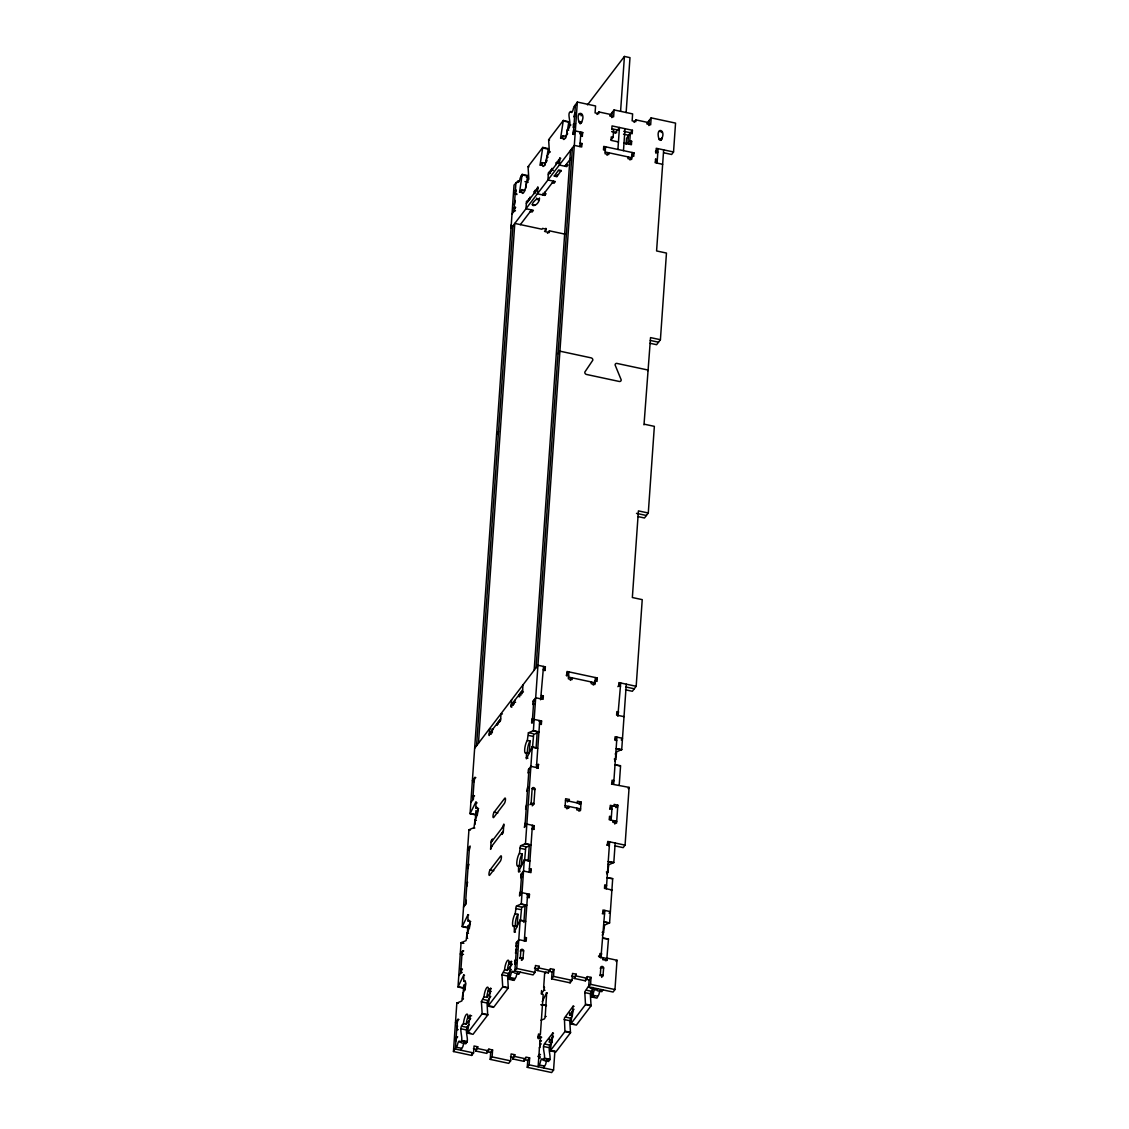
<?xml version="1.0" encoding="UTF-8"?>
<svg xmlns="http://www.w3.org/2000/svg" width="1129" height="1129" viewBox="0 0 1129 1129"><rect width="100%" height="100%" fill="white"/><g stroke="black" fill="none" stroke-linecap="round" stroke-linejoin="round"><path stroke-width="1.5" d="M511.324 969.416L507.57 975.329L508.29 987.974L493.599 1007.35L488.038 1006.165L490.678 988.27L488.448 990.937A6.873 1.778 -77.9 0 0 486.655 987.776A6.873 1.778 -77.9 0 0 484.016 996.752L481.391 1001.465L482.168 1013.743L467.477 1033.12L473.037 1034.319L487.714 1015.056L487.008 1002.298L490.762 996.385M552.73 1037.48A6.873 1.778 -77.9 0 0 551.785 1042.631C545.307 1046.908 553.577 1059.679 548.073 1061.119A3.923 1.016 -77.9 0 0 547.96 1060.441M469.96 923.212L467.731 927.855L462.17 926.655L468.944 829.787L473.997 827.642L474.999 820.063A6.873 1.778 -77.9 0 0 477.638 811.102A6.873 1.778 -77.9 0 0 475.845 807.941L476.029 801.661L470.073 813.699L475.634 814.898L477.863 810.255M663.767 152.782L671.642 154.475L673.533 151.978L675.551 123.103L651.151 117.868L650.671 124.811L646.959 124.007L647.086 122.285L635.966 119.9L635.853 121.636L632.141 120.831L632.621 113.902L614.091 109.936L613.611 116.866L609.9 116.075L610.027 114.339L598.906 111.954L598.779 113.69L595.082 112.9L595.562 105.971L577.342 102.062L533.382 730.703L528.33 732.848L527.342 740.426A6.873 1.778 -77.9 0 0 524.689 749.402A6.873 1.778 -77.9 0 0 526.481 752.563L526.41 758.843L532.253 746.791L537.63 748.287M554.889 1051.099L553.563 1070.066L551.658 1072.55L527.257 1067.328L529.162 1064.83L529.642 1057.901L525.945 1057.111L523.912 1061.331L512.806 1058.946L514.824 1054.726L511.112 1053.936L510.633 1060.865L508.727 1063.349L490.198 1059.383L492.103 1056.899L492.583 1049.97L488.871 1049.166L486.853 1053.399L475.732 1051.014L477.765 1046.795L474.053 1045.99L473.573 1052.934L471.668 1055.417L453.449 1051.522L457.358 1045.341A3.923 1.016 -77.9 0 1 458.713 1041.46A3.923 1.016 -77.9 0 1 459.743 1042.208C465.388 1040.783 456.92 1027.997 463.454 1023.707A6.873 1.778 -77.9 0 1 466.094 1014.731A6.873 1.778 -77.9 0 1 467.886 1017.892L470.666 1018.499L466.235 1024.299L463.454 1023.707M465.19 1042.716A3.923 1.016 -77.9 0 1 465.303 1043.394C471.019 1041.841 462.382 1028.971 469.17 1024.695M546.182 161.348L548.313 148.605L542.753 147.419L528.062 166.669L528.824 179.074L526.213 183.801A6.873 1.778 -77.9 0 1 523.574 192.763A6.873 1.778 -77.9 0 1 521.781 189.601L519.552 192.269L522.191 174.374L527.737 175.574L525.62 188.317M482.168 1013.87L487.714 1015.056M566.744 134.393L568.861 121.777L563.315 120.45L548.623 139.714L549.4 152.105L546.775 156.832A6.873 1.778 -77.9 0 1 544.136 165.808A6.873 1.778 -77.9 0 1 542.343 162.647L540.029 165.215L542.753 147.419M488.038 1006.165L502.73 986.901L501.953 974.51L504.578 969.783A6.873 1.778 -77.9 0 1 507.217 960.807A6.873 1.778 -77.9 0 1 509.01 963.968L511.79 964.575A6.873 1.778 -77.9 0 0 511.832 963.616M508.29 988.101L502.73 986.901M540.481 1054.571L539.563 1054.373L538.688 1058.663L538.11 1066.75L540.128 1063.066A3.923 1.016 -77.9 0 1 541.483 1059.185A3.923 1.016 -77.9 0 1 542.513 1059.933C547.523 1058.847 541.384 1048.672 544.319 1043.93L552.885 1032.964L550.246 1050.845L555.807 1052.045L570.498 1032.781L569.722 1020.39L572.347 1015.663A6.873 1.778 -77.9 0 1 572.953 1011.81M549.922 1059.75L544.361 1058.55M550.246 1050.845L564.937 1031.596L564.401 1018.062L573.123 1006.179L570.808 1023.89L576.369 1025.076L591.06 1005.826L590.284 993.421L592.908 988.708A6.873 1.778 -77.9 0 1 593.035 987.466M570.808 1023.89L585.499 1004.627L584.78 991.869L589.564 984.601M511.254 224.784L511 228.383L574.308 145.387L581.717 146.968L581.971 143.51L580.108 143.115M453.449 1051.522L456.836 1003.088L461.874 1000.943L462.876 993.351A6.873 1.778 -77.9 0 0 465.515 984.389A6.873 1.778 -77.9 0 0 463.723 981.228L463.807 974.934L458.007 986.929L461.055 942.743L466.094 940.598L467.096 933.02A6.873 1.778 -77.9 0 0 469.735 924.044A6.873 1.778 -77.9 0 0 467.942 920.897L468.027 914.603L462.227 926.599M470.073 813.699L514.034 185.071L517.788 181.204A3.923 1.016 -77.9 0 0 518.818 181.938A3.923 1.016 -77.9 0 0 520.173 178.072L522.191 174.374M457.358 1020.15L455.34 1049.024L473.573 1052.934M460.646 973.212L462.156 951.549M465.444 904.611L469.481 846.849M472.769 799.925L474.279 778.262M476.551 745.775L512.905 225.899M513.907 211.462L515.939 182.573L516.856 182.771M457.711 1036.845L456.779 1036.648L455.904 1040.938M456.652 1030.255L457.527 1025.951L456.906 1026.783M458.924 1019.515L457.993 1019.318L457.118 1023.608M458.741 975.696L461.281 972.379L461.521 968.922L462.453 969.119M461.916 955.021L462.791 950.717L463.723 950.914M474.561 795.818L473.644 795.62L473.404 799.092L470.864 802.409M475.845 777.627L474.914 777.429L474.039 781.72M512.016 213.945L514.542 210.629L514.796 207.157L515.713 207.355M516.983 194.527L515.12 194.132L515.995 189.827L515.374 190.66L516.292 190.857M478.456 743.277L514.796 223.415L541.976 229.229L542.612 228.397L546.323 229.187L544.545 231.516M462.721 999.49L463.737 984.954M467.039 937.846L467.886 925.681M474.97 824.466L475.944 810.551M465.106 990.048L465.6 983.091M469.424 928.405L469.791 923.183M477.355 815.011L477.722 809.789M527.61 201.893L527.737 200.158L526.467 201.809L525.987 208.752L533.396 210.333L532.14 211.998L530.277 211.603M491.03 728.911L489.633 728.614L489.153 735.543L490.536 732.156M492.399 732.707L491.468 732.509L491.595 730.773L492.512 730.971M528.668 200.51L530.066 197.109L529.938 198.845M492.865 729.108L491.468 732.509M471.668 1055.417L471.795 1053.682M535.428 191.648L535.541 189.912L534.285 191.577L534.158 193.313L535.09 193.511M498.341 721.911L496.958 725.312L497.085 723.576L498.468 723.872M475.732 1051.014L477.765 1046.795M536.487 190.265L537.87 186.878L537.376 193.807L544.799 195.388L546.055 193.736L544.206 193.341M536.642 198.069L536.571 199.099C526.481 207.411 537.305 207.75 539.352 199.706C538.674 197.448 533.932 199.833 539.352 199.706L539.479 197.97M491.976 845.96L490.579 849.361L491.186 840.696L492.456 839.03L492.329 840.766M543.063 193.257L542.936 194.992L553.492 181.162M544.799 195.388L545.039 191.93M502.095 832.68L501.982 834.416L503.238 832.75L503.844 824.085L502.461 827.486M512.016 706.966L511.098 706.768L511.578 699.839M551.883 170.07L552.01 168.334L550.613 171.735L549.682 171.382L548.412 173.033L547.932 179.977L555.341 181.557L554.085 183.223L552.222 182.827M511.098 706.768L512.481 703.381M545.829 228.298L545.575 231.755L549.287 232.56L549.414 230.824L565.361 234.239M549.682 171.382L549.569 173.118L550.486 173.316M514.344 703.931L513.413 703.734L513.54 701.998L514.471 702.196M513.413 703.734L514.81 700.333M490.198 1059.383L490.678 1052.454L492.583 1049.97M519.834 696.734L518.903 696.537L519.03 694.801L521.09 695.069M556.103 164.538L556.23 162.802L558.418 161.348L559.815 158.102L560.746 158.3M557.486 161.137L557.373 162.872L558.305 163.07M557.204 174.727L556.809 176.66L554.226 176.11L558.516 170.324L561.226 170.394L557.077 176.463L554.297 175.87M522.148 693.686L521.231 693.488L521.344 691.752L522.275 691.964M521.231 693.488L522.487 691.837L522.981 684.894M559.815 158.102L559.335 165.032L566.744 166.612L568.014 164.961L566.151 164.566M525.098 860.256L529.924 860.933L524.308 859.804L521.259 903.99L516.221 906.135L515.219 913.714A6.873 1.778 -77.9 0 0 512.58 922.689A6.873 1.778 -77.9 0 0 514.372 925.851L514.288 932.131L520.144 920.079L525.705 921.264L520.878 920.587M532.253 746.791L525.479 843.659L520.441 845.804L519.439 853.383A6.873 1.778 -77.9 0 0 516.8 862.358A6.873 1.778 -77.9 0 0 518.592 865.506L518.507 871.8L524.308 859.804M534.158 670.231L570.512 150.369M516.786 926.838A6.873 1.778 -77.9 0 0 517.153 926.443L517.999 914.307L515.219 913.714M521.005 866.507A6.873 1.778 -77.9 0 0 521.372 866.112L522.219 853.976L519.439 853.383M528.908 753.551A6.873 1.778 -77.9 0 0 529.261 753.156L530.108 741.019L527.342 740.426M515.713 963.94L514.782 963.743L515.022 960.285L517.054 959.749M516.461 953.257L515.53 953.059L516.405 948.769M516.927 946.61L515.995 946.412L516.235 942.955L518.775 939.638L526.185 941.219L526.424 937.747L524.576 937.352M521.33 891.924L519.763 892.559L519.523 896.017L522.05 892.7L529.473 894.281L529.219 897.753L527.37 897.357M529.374 868.765L531.223 869.161L530.983 872.618L523.574 871.038L521.033 874.354L520.794 877.826L522.36 877.191M532.563 722.927L531.646 722.729L531.886 719.258L533.438 718.637M541.483 695.478L543.345 695.873L543.105 699.331L535.682 697.75L533.156 701.067L532.916 704.538L534.469 703.903M573.715 134.464L572.784 134.266L573.659 129.976M575.522 123.625L573.49 124.162L573.25 127.619L573.885 126.787M516.87 942.122L514.852 970.996L533.071 974.906L534.977 972.422L535.456 965.478L539.168 966.283L537.15 970.503L548.271 972.888L550.289 968.654L553.986 969.458L553.506 976.387L551.601 978.871L570.131 982.837L572.036 980.353L572.516 973.424L576.227 974.214L574.209 978.434L585.33 980.819L587.348 976.599L591.046 977.389L590.566 984.319L588.675 986.817L613.061 992.038L614.966 989.554L617.013 960.257L607.134 958.14L605.553 960.214M520.159 895.184L521.669 873.521M524.957 826.597L528.993 768.835M532.267 721.897L533.791 700.234M536.063 667.747L572.417 147.871M573.419 133.434L575.437 104.56L576.369 104.757M517.534 972.831A3.923 1.016 -77.9 0 0 516.179 976.698L514.161 980.395L508.6 979.196L510.618 975.512A3.923 1.016 -77.9 0 1 511.973 971.632A3.923 1.016 -77.9 0 1 513.003 972.379L516.757 968.513L520.144 920.079M520.356 920.968L521.654 907.575L526.82 905.19L521.259 903.99M524.505 861.498L525.747 847.554L531.039 844.845L525.479 843.659M532.408 748.555L533.65 734.598L538.942 731.888L533.382 730.703M512.806 1058.946L514.824 1054.726M520.328 957.773L520.85 950.336A1.468 1.242 37.3 0 1 522.332 949.334A1.468 1.242 37.3 0 1 523.63 950.928L522.981 958.761L519.848 958.394M532.239 805.852L533.918 803.636L534.934 789.199A1.468 1.242 37.3 0 0 533.636 787.59A1.468 1.242 37.3 0 0 532.154 788.592L531.152 803.044L529.882 804.695M578.81 121.438L581.59 122.031A1.468 1.242 37.3 0 1 580.108 123.033A1.468 1.242 37.3 0 1 578.81 121.438C575.31 109.09 586.727 112.208 581.59 122.031L580.955 122.863M523.884 922.449L525.112 905.063M528.203 860.82L529.289 845.169M536.134 747.426L537.221 731.775M524.336 940.824L527.61 893.886L526.975 894.718M529.134 872.223L532.408 825.299M536.444 767.537L539.733 720.598L539.097 721.431M543.515 666.449L540.608 699.768M579.869 146.572L580.885 132.135L579.614 133.801M524.463 941.106L526.424 937.747M532.309 829.053L534.257 825.694L526.848 824.099L524.322 827.43L525.197 823.126M536.585 767.819L538.547 764.46L536.219 764.686M533.707 829.575L534.257 825.694M537.983 768.341L538.547 764.46M531.646 722.729L534.172 719.413L541.581 720.994L541.341 724.465L539.493 724.07M544.813 670.725L545.378 666.844L537.954 665.249L474.646 748.259M582.169 136.411L582.733 132.53L575.324 130.95L572.784 134.266M523.912 1061.331L524.039 1059.595L527.751 1060.399L529.642 1057.901M527.257 1067.328L527.751 1060.399M537.15 970.503L539.168 966.283M537.968 1037.89L538.519 1034.009L540.382 1034.404L543.176 994.409L541.327 994.014L541.567 990.542M538.35 1038.751L538.575 1035.547M540.128 1047.02A1.468 1.242 37.3 0 0 539.422 1047.98L538.914 1055.629L540.226 1056.8M540.593 1044.706L539.676 1044.508L539.888 1041.333L540.763 1037.043L541.694 1037.241M544.587 987.677L543.656 987.466L544.686 972.746L546.253 972.111M541.228 1043.888L540.311 1043.69L539.422 1047.98M541.525 993.435L544.051 990.105L544.291 986.647L543.656 987.466M566.829 676.088L567.068 672.63M548.271 972.888L548.384 971.152M540.974 1020.193L544.531 1018.852L545.194 1016.975L546.676 992.673L542.273 1001.522M543.811 1065.917L543.67 1067.949L545.688 1064.252A3.923 1.016 -77.9 0 1 547.043 1060.385M551.601 978.871L552.095 971.942L553.986 969.458M611.833 117.628L612.2 112.42M611.226 139.77L613.118 137.286L613.654 129.779L611.791 129.383L612.031 125.912L632.423 130.272L632.184 133.744L630.321 133.349L626.524 138.331L626.101 144.329M569.214 801.223L569.341 799.487L565.629 798.697L565.022 807.362L568.734 808.152L568.847 806.431L566.956 808.914M617.916 149.451L619.454 127.492L615.023 133.307M620.583 111.319L624.422 56.45L629.982 57.635L626.143 112.519M576.877 808.138L576.764 809.874L580.461 810.664L581.068 802.013L577.371 801.209L577.244 802.945M623.476 150.637L625.014 128.692M627.893 143.341L629.799 140.857L631.647 141.252L629.756 143.736L627.893 143.341L628.43 135.833M570.131 982.837L570.258 981.115M591.342 681.972L591.229 683.694L594.927 684.499L595.406 677.555M628.063 156.903L627.95 158.639L631.647 159.429L632.127 152.486M629.799 140.857L630.321 133.349M631.647 141.252L631.407 144.724L623.998 143.129M574.209 978.434L576.227 974.214M568.621 675.34L566.758 674.944L566.998 671.473L597.269 677.964L597.029 681.422L595.181 681.027M605.327 150.27L603.479 149.875L603.719 146.403L633.99 152.895L633.75 156.352L631.887 155.957M585.33 980.819L587.348 976.599M588.675 986.817L589.155 979.887L591.046 977.389M648.893 125.559L649.26 120.366M655.624 151.131L655.554 151.992L658.094 148.675L657.078 163.112M599.372 957.378L599.936 953.497L601.785 953.892L599.88 956.39L598.497 956.08M607.204 845.311L607.769 841.43L625.071 845.141L629.107 787.379L611.495 784.091M611.805 783.667L612.045 780.21L613.908 780.605L612.003 783.089M655.639 159.133L655.229 162.717L662.638 164.298M656.034 153.473L656.245 148.28L673.533 151.978M600.318 974.906L600.84 967.468A1.468 1.242 37.3 0 1 602.322 966.466A1.468 1.242 37.3 0 1 603.62 968.061L602.971 975.893L599.838 975.527M606.344 888.763L609.618 841.839L607.092 845.155M611.142 820.176L612.144 805.725L609.618 809.056M613.668 784.062L616.942 737.138L615.249 739.354M661.665 137.964L661.58 139.163A1.468 1.242 37.3 0 1 660.098 140.165A1.468 1.242 37.3 0 1 658.8 138.571C655.314 126.222 666.717 129.341 661.58 139.163L660.945 139.996M602.251 935.278A6.873 1.778 -77.9 0 1 603.549 932.639L604.551 925.06L609.589 922.915L612.694 878.658L606.95 877.783M606.88 873.874A6.873 1.778 -77.9 0 1 607.769 872.294L608.771 864.715L613.809 862.57L615.178 843.024M614.783 760.918A6.873 1.778 -77.9 0 1 615.672 759.351L616.66 751.759L621.712 749.614L626.285 684.174M602.957 959.904L603.084 958.168M612.991 820.571L612.864 822.307L616.575 823.097L617.831 805.189L614.12 804.398L613.993 806.12M614.783 823.958L615.023 820.698M606.668 960.694L608.475 939.003L602.731 938.114M619.214 785.262L620.583 765.702L614.839 764.827L619.468 765.815M643.996 424.857L650.53 337.599L660.409 339.716L666.463 253.065L656.584 250.948L663.654 149.861M625.508 689.805L632.367 691.273L636.177 686.291L642.232 599.64L632.353 597.523L638.407 510.887L648.286 513.003L654.354 426.353L644.461 424.236M467.477 1033.12L470.101 1015.239L467.886 1017.892M563.315 120.45L560.591 138.246L562.905 135.678L565.685 136.284L567.661 133.702M508.6 979.196L511.239 961.315L509.01 963.968M600.303 990.556A3.923 1.016 -77.9 0 0 598.949 994.423L596.931 998.121L591.37 996.921L592.894 987.748M577.342 102.062L573.433 108.243A3.923 1.016 -77.9 0 1 572.078 112.124A3.923 1.016 -77.9 0 1 571.048 111.376C565.361 112.886 573.871 125.559 567.337 129.877A6.873 1.778 -77.9 0 1 564.698 138.839A6.873 1.778 -77.9 0 1 562.905 135.678M457.951 987L463.511 988.185L465.063 984.982M470.214 813.487L474.9 814.39M591.37 996.921L593.388 993.238A3.923 1.016 -77.9 0 1 594.743 989.357A3.923 1.016 -77.9 0 1 595.773 990.105L597.622 988.736M612.694 878.658L607.868 877.981M608.475 939.003L603.648 938.312M558.022 353.659L559.928 351.175L591.088 357.851A1.962 1.665 37.3 0 1 592.781 360.25L584.85 372.048A1.962 1.665 37.3 0 0 586.53 374.461L619.214 381.461A1.962 1.665 37.3 0 0 621.19 379.824L615.122 365.034A1.962 1.665 37.3 0 1 616.688 363.369L648.258 370.086L647.778 370.707M574.873 112.646L573.998 116.936L574.633 116.104M526.41 177.324L527.737 175.574M578.838 114.833L579.332 114.001M587.489 104.87L624.422 56.45M514.626 201.343L515.247 200.525L514.372 204.815M545.109 165.046A6.873 1.778 -77.9 0 1 545.124 163.239L547.085 160.657M581.153 115.835L582.112 114.593M514.796 207.157L514.161 207.99L515.078 208.188M580.165 123.894L581.59 122.031M526.354 203.545L537.743 188.599M548.299 174.769L559.688 159.838M580.828 135.028L582.733 132.53M597.001 114.452L598.906 111.954M580.066 145.994L581.971 143.51M520.314 224.671L531.547 209.938M564.895 166.217L571.119 158.06M610.295 114.918L614.091 109.936M603.789 149.127L605.553 146.798L605.088 153.742L608.799 154.532L608.912 152.796L607.021 155.294M547.509 233.308L549.414 230.824M634.075 122.384L635.966 119.9M632.423 130.272L628.627 135.254L623.518 134.168M647.354 122.849L651.151 117.868M632.085 155.379L633.99 152.895M629.982 160.008L631.76 157.693L605.2 152.006M661.608 132.559L662.088 131.938L659.308 131.345M660.634 140.405L661.58 139.163L658.8 138.571M655.427 162.139L657.318 159.655L655.469 159.245M496.619 434.171L498.51 431.687M660.409 339.716L656.612 344.698L650.022 343.287M648.286 513.003L644.49 517.985L637.899 516.574M489.266 733.808L500.669 718.877M511.211 705.032L522.614 690.101M518.903 696.537L520.286 693.135L521.217 693.347M543.472 669.328L545.378 666.844M472.374 780.746L474.914 777.429M541.44 698.357L543.345 695.873M473.009 796.453L473.644 795.62M566.179 675.354L568.847 671.868L568.367 678.811L572.078 679.602L572.205 677.866L570.3 680.35M539.69 723.491L541.581 720.994M494.149 812.16L504.691 798.33A2.95 0.762 -77.9 0 1 505.467 799.685A2.95 0.762 -77.9 0 1 504.324 803.523L493.782 817.354A2.95 0.762 -77.9 0 1 493.006 815.999A2.95 0.762 -77.9 0 1 494.149 812.16L497.847 812.951M595.378 680.448L597.269 677.964M467.589 849.347L470.116 846.03L469.241 850.32M593.261 685.077L595.039 682.763L568.48 677.075M528.753 772.292L528.118 773.125L528.358 769.668L530.884 766.337L538.307 767.932M468.21 865.054L468.845 864.221L467.971 868.511M527.723 787.026L526.848 791.316L527.483 790.498M491.073 842.432L503.732 825.821M534.299 790.018L534.934 789.199L532.154 788.592M490.706 847.625L503.365 831.029M466.954 882.963L467.589 882.13L466.714 886.42M526.467 804.935L525.592 809.225L526.227 808.406M617.916 686.672L620.724 682.989L617.831 716.308M465.684 901.154L466.319 900.321L466.079 903.793L463.539 907.109M490.099 869.923L500.655 856.092A2.95 0.762 -77.9 0 1 501.417 857.447A2.95 0.762 -77.9 0 1 500.288 861.286L489.746 875.116A2.95 0.762 -77.9 0 1 488.97 873.761A2.95 0.762 -77.9 0 1 490.099 869.923L493.81 870.713M616.801 714.502L618.706 712.004L616.843 711.609L616.603 715.08L624.012 716.661M567.435 801.985L569.341 799.487M621.232 739.989L622.502 738.324L615.093 736.743L614.853 740.201L616.702 740.596M460.265 954.033L462.791 950.717M579.177 804.497L581.068 802.013M529.318 871.644L531.223 869.161M578.881 811.144L580.574 808.928L565.135 805.626M461.521 968.922L460.886 969.74L461.817 969.938M527.568 896.779L529.473 894.281M628.147 788.621L629.107 787.379M615.926 807.672L617.831 805.189M609.477 819.188L611.382 816.704L609.519 816.309L609.279 819.781L616.702 821.362L615.009 823.577M455.467 1022.634L457.993 1019.318M515.995 946.412L517.562 945.792M515.53 953.059L516.165 952.227M520.215 951.168L520.85 950.336L523.63 950.928M456.779 1036.648L456.158 1037.466L457.076 1037.678M484.016 996.752L486.797 997.344L490.24 992.828M504.578 969.783L507.358 970.375L511.79 964.575M514.782 963.743L516.348 963.122M519.707 958.38L520.342 957.561L523.122 958.154L521.429 960.37M521.683 960.229L523.108 958.366M608.898 845.917L609.378 845.296L607.529 844.901M460.9 1050.21L462.918 1046.527A3.923 1.016 -77.9 0 1 464.273 1042.646M518.62 973.918L520.413 972.196M625.071 845.141L623.166 847.625L615.051 845.889M604.678 887.789L606.583 885.305L604.735 884.896L604.481 888.368L611.904 889.962L611.269 890.781M487.291 1051.24L488.871 1049.166M602.293 913.742L604.819 910.426L600.91 958.182M609.124 913.276L609.745 912.444M538.477 1036.902L540.382 1034.404M540.142 1037.876L540.763 1037.043M539.676 1044.508L540.311 1043.69M605.412 960.765L607.106 958.549L599.697 956.969M600.205 968.301L600.84 967.468L603.62 968.061M537.87 1056.589L539.563 1054.373M553.436 1036.224L549.004 1042.025L551.785 1042.631M572.347 1015.663L569.566 1015.07L573.998 1009.255M601.672 977.361L603.112 975.287L600.332 974.694M616.067 961.499L617.013 960.257M601.221 990.613A3.923 1.016 -77.9 0 1 601.334 991.304L603.182 989.921M490.339 988.439L491.27 988.637M615.982 748.598L621.712 749.614M574.111 106.309L575.028 106.507M579.318 114.212L582.098 114.805M611.833 128.762L618.636 130.216M623.73 131.317L630.518 132.77M563.258 120.986L567.887 121.974M611.636 131.613L616.73 132.714M573.49 124.162L574.421 124.359M569.99 124.825L570.921 125.023M613.118 137.286L611.269 136.891L611.029 140.349L618.438 141.944M567.337 129.877L568.72 130.174M580.645 135.607L582.493 136.002M655.991 151.738L657.854 152.133M561.423 137.47L562.341 137.667M561 138.175L561.932 138.373M548.623 139.714L549.555 139.911M542.682 147.955L547.325 148.943M549.428 151.78L550.359 151.978M546.775 156.832L548.158 157.129M558.545 159.754L559.476 159.951M556.23 162.802L557.147 162.999M542.343 162.647L545.124 163.239M540.862 164.425L541.779 164.622M540.438 165.13L541.37 165.328M558.516 170.324L561.296 170.931M550.74 169.999L553.281 170.366M528.062 166.669L528.993 166.88M548.412 173.033L549.343 173.245M522.12 174.91L526.763 175.898M520.85 176.124L521.781 176.336M524.971 181.614L528.146 182.291M518.197 181.021L519.128 181.219M536.6 188.529L537.531 188.726M534.285 191.577L535.202 191.775M521.781 189.601L524.562 190.208A6.873 1.778 -77.9 0 0 524.519 191.168M520.286 191.394L521.217 191.591M519.876 192.099L520.808 192.297M515.755 193.299L516.687 193.496M528.795 198.775L529.713 198.972M526.467 201.809L527.398 202.006M532.352 204.631L535.132 205.238M514.542 210.629L515.473 210.827M650.276 340.436L658.503 342.2M636.502 513.37L646.395 515.487M636.177 686.291L618.875 682.593L618.636 686.051L620.484 686.446M625.692 686.94L634.272 688.775M543.275 669.906L545.124 670.316M522.487 691.837L523.419 692.035M533.156 701.067L534.088 701.264M514.683 702.069L515.614 702.266M512.368 705.117L513.286 705.315M531.886 719.258L532.803 719.455M502.419 713.965L501.036 713.669L500.542 720.612L499.272 722.264L499.399 720.528L500.33 720.725M534.13 731.07L538.759 732.058M616.9 748.795L621.543 749.783M528.457 732.665L533.086 733.652M528.626 735.431L533.255 736.418M615.107 753.946L616.025 754.144M614.275 759.055L615.672 759.351M490.409 733.892L491.341 734.09M532.069 747.102L536.698 748.09M526.481 752.563L529.261 753.156M526.128 757.757L527.977 758.152M617.704 806.925L610.295 805.33L610.055 808.801L611.904 809.197M565.502 800.433L580.941 803.735M476.212 802.733L477.13 802.931M475.845 807.941L478.625 808.533M532.168 828.757L534.017 829.152M474.999 820.063L476.382 820.36M473.884 827.825L474.801 828.023M468.944 829.787L470.341 830.083M613.809 862.57L608.122 861.526L612.708 862.542M525.31 843.829L529.938 844.817M521.485 845.819L526.114 846.806M607.952 864.334L608.884 864.532M519.806 848.189L524.435 849.177M606.372 871.997L607.769 872.294M518.592 865.506L521.372 866.112M519.157 870.911L520.074 871.108M518.733 871.616L519.665 871.814M521.033 874.354L521.965 874.552M610.38 911.611L602.971 910.03L602.731 913.488L604.579 913.897M519.763 892.559L520.695 892.757M609.589 922.915L603.902 921.857L608.489 922.873M521.09 904.16L525.719 905.148M517.265 906.15L521.894 907.151M603.733 924.679L604.664 924.877M515.586 908.52L520.215 909.508M602.152 932.342L603.549 932.639M467.801 914.786L468.718 914.984M514.372 925.851L517.153 926.443M467.942 920.897L470.722 921.49M514.514 931.947L515.445 932.145M463.285 926.542L467.928 927.544M603.281 959.495L606.979 960.285M516.235 942.955L517.167 943.152M467.096 933.02L468.493 933.316M466.729 938.213L467.66 938.425M515.77 949.588L516.701 949.799M461.225 942.588L463.088 942.983M461.055 942.743L463.836 943.336M515.022 960.285L515.953 960.483M510.915 961.485L511.832 961.682M539.041 968.005L550.162 970.39M576.1 975.95L587.221 978.335M534.483 968.174L537.263 968.767M549.315 971.349L552.095 971.942M571.542 976.105L574.322 976.712M585.443 979.083L589.155 979.887M462.551 954.188L463.483 954.386M544.686 972.746L545.617 972.944M516.757 968.513L534.977 972.422M553.506 976.387L572.036 980.353M590.566 984.319L614.966 989.554M590.128 988.101L592.908 988.708M514.443 972.958L519.072 973.946M597.213 990.683L601.856 991.671M503.605 972.478L508.233 973.466M586.374 990.204L591.003 991.191M501.925 974.835L506.554 975.823M584.695 992.56L589.324 993.562M509.941 977.446L514.57 978.448M592.711 995.171L597.34 996.173M508.657 978.674L513.3 979.662M591.441 996.399L594.517 997.062M461.281 972.379L462.213 972.577M544.051 990.105L544.982 990.302M463.582 975.131L464.513 975.329M546.351 992.857L547.283 993.054M503.661 986.647L508.29 987.734M586.431 1004.373L591.06 1005.36M585.499 1004.627L591.06 1005.826M463.723 981.228L465.12 981.524M573.123 1006.179L574.04 1006.376M488.448 990.937L491.228 991.53M459.066 986.887L463.709 987.875M541.835 1004.612L546.478 1005.6L540.735 1004.725M483.043 999.433L487.672 1000.421M565.812 1017.158L570.441 1018.16M481.363 1001.804L485.992 1002.792M564.133 1019.529L568.762 1020.517M462.509 998.558L463.44 998.756M545.293 1016.283L546.21 1016.481M488.095 1005.629L491.186 1006.292M491.807 1006.419L492.738 1006.616M570.865 1023.354L573.955 1024.017M457.005 1002.919L457.937 1003.116M456.836 1003.088L458.219 1003.385M483.099 1013.602L487.728 1014.59M565.869 1031.327L570.498 1032.329M564.937 1031.596L570.498 1032.781M469.777 1015.408L471.64 1015.804M552.547 1033.134L553.478 1033.331M538.279 1037.48L540.749 1038.003M540.523 1040.501L541.454 1040.712M539.888 1041.333L540.819 1041.531M462.481 1026.402L467.11 1027.39M545.251 1044.127L549.879 1045.115M460.801 1028.759L465.43 1029.747M543.571 1046.484L548.2 1047.486M457.287 1029.422L458.219 1029.62M467.533 1032.598L470.624 1033.261M550.303 1050.323L554.932 1051.311M462.537 1040.571L467.166 1041.559M545.307 1058.296L549.936 1059.397M461.592 1040.825L467.152 1042.025M539.309 1057.831L540.241 1058.028M461.182 1042.773L465.825 1043.775M543.952 1060.512L548.595 1061.5M477.638 1048.516L488.758 1050.901M514.697 1056.462L525.818 1058.847M473.39 1048.756L475.859 1049.278M486.98 1051.663L490.678 1052.454M510.449 1056.688L512.919 1057.224M456.68 1047.275L461.309 1048.262M539.45 1065L544.079 1065.988M492.103 1056.899L510.633 1060.865M529.162 1064.83L553.563 1070.066M549.258 1039.908A6.873 1.778 -77.9 0 1 549.47 1038.793M569.566 1015.07A6.873 1.778 -77.9 0 1 569.82 1012.939M527.991 753.664A6.873 1.778 -77.9 0 1 527.737 747.864A6.873 1.778 -77.9 0 1 530.108 741.019M507.358 970.375A6.873 1.778 -77.9 0 1 509.814 961.668M486.797 997.344A6.873 1.778 -77.9 0 1 489.252 988.637M466.235 1024.299A6.873 1.778 -77.9 0 1 467.942 1017.017M515.487 926.133A6.873 1.778 -77.9 0 1 515.826 920.05A6.873 1.778 -77.9 0 1 517.999 914.307M520.102 866.606A6.873 1.778 -77.9 0 1 519.834 860.82A6.873 1.778 -77.9 0 1 522.219 853.976M565.671 138.091A6.873 1.778 -77.9 0 1 565.685 136.27M533.918 803.636L531.152 803.044A1.468 1.242 37.3 0 0 532.451 804.638A1.468 1.242 37.3 0 0 533.918 803.636"/></g></svg>
